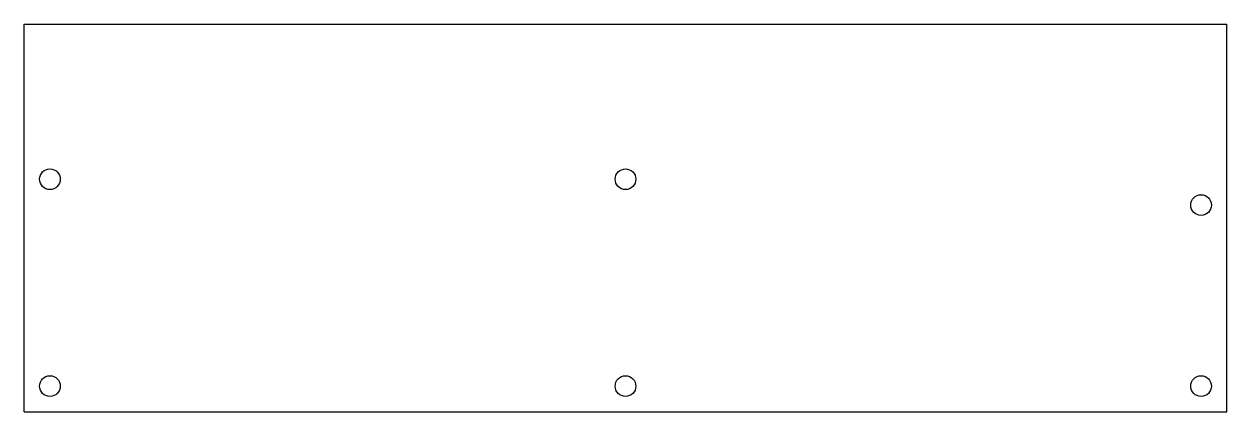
# Model space of a CAD drawing. Header units: millimetres. Extents: x 140 to 326, y 276 to 336.
import ezdxf

# ---------------------------------------------------------------- set-up
doc = ezdxf.new("R2010")
doc.units = ezdxf.units.MM
doc.layers.add('tmp_PCB_M', color=7, linetype='CONTINUOUS')

msp = doc.modelspace()

# ---------------------------------------------------------------- linework, layer by layer
at = {"layer": 'tmp_PCB_M'}
for p, q in [((140, 276), (140, 336)), ((140, 336), (326, 336)), ((326, 276), (326, 336)), ((140, 276), (326, 276))]:
    msp.add_line(p, q, dxfattribs=at)
for centre in [(144, 312), (233, 312), (322, 308), (144, 280), (233, 280), (322, 280)]:
    msp.add_circle(centre, 1.6, dxfattribs=at)

doc.saveas('drawing.dxf')
